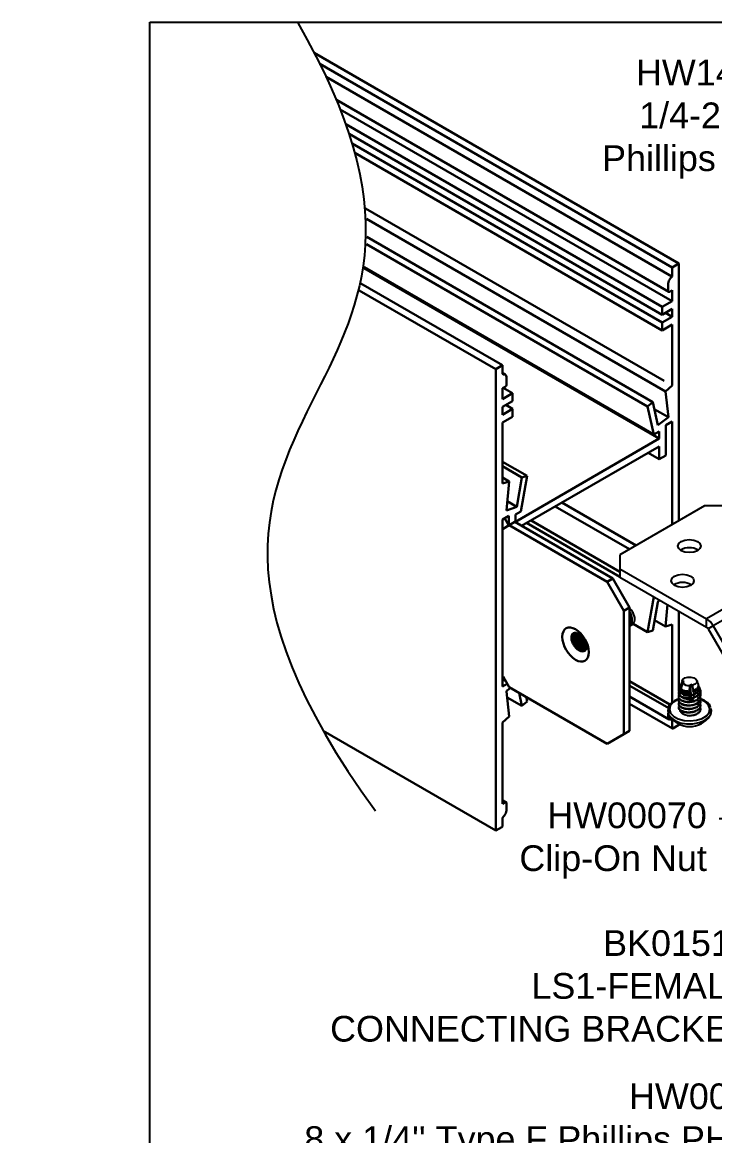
# Model space of a CAD drawing. Extents: x -0.9 to 11.7, y -14.6 to 0.
# Drawn here: x -0.93 to 4.13, y -8.15 to 0 of the extents above; entities that cross this region are included whole.
import ezdxf
from ezdxf import colors
from ezdxf.entities.mleader import LeaderData, LeaderLine
from ezdxf.math import Vec2, Vec3

# ---------------------------------------------------------------- set-up
doc = ezdxf.new("R2010")
doc.units = 0
doc.header["$LTSCALE"] = 0.5
doc.header["$MEASUREMENT"] = 0
for name, color, linetype in [('Brackets', 181, 'CONTINUOUS'), ('Dimension', 10, 'CONTINUOUS'), ('FAB DWG', 221, 'CONTINUOUS'), ('Hardware', 242, 'CONTINUOUS'), ('Housing', 150, 'CONTINUOUS'), ('Mounting', 4, 'CONTINUOUS')]:
    doc.layers.add(name, color=color, linetype=linetype)
doc.layers.add('Text-Unprinted', color=131, linetype='CONTINUOUS', plot=False)
doc.styles.get("Standard").update_dxf_attribs({"font": 'arial.ttf'})

msp = doc.modelspace()

# ---------------------------------------------------------------- linework, layer by layer
at = {"layer": 'Brackets', "lineweight": 30, "transparency": 16777216, "extrusion": (1.72083e-15, 0.816497, 0.57735)}
for p, q in [((2.6704, -3.6561), (3.3885, -4.0708)), ((2.6286, -3.6802), (3.3468, -4.0949)), ((3.3468, -4.0949), (3.3885, -4.0708)), ((3.3885, -4.0708), (3.51, -4.2812)), ((3.3468, -4.0949), (3.4683, -4.3053)), ((3.4683, -4.3053), (3.51, -4.2812)), ((3.4683, -4.3053), (3.4683, -5.2086)), ((3.51, -4.2812), (3.51, -5.1845)), ((2.5844, -4.7876), (2.5802, -4.7901)), ((2.6286, -4.8641), (2.5844, -4.7876)), ((3.3468, -5.2788), (2.6286, -4.8641)), ((3.4683, -5.2086), (3.3468, -5.2788)), ((3.4683, -5.2086), (3.51, -5.1845))]:
    msp.add_line(p, q, dxfattribs=at)
at = {"layer": 'Brackets', "lineweight": 30, "transparency": 16777216, "extrusion": (-2.03185e-17, -7.58296e-17, -1)}
for major_axis in [(-0.0685, 0.1186), (0.0685, -0.1186)]:
    msp.add_ellipse((3.1148, -4.5529), major_axis=major_axis, ratio=0.57735, start_param=-0.785398, end_param=2.356194, dxfattribs=at)
at = {"layer": 'Brackets', "lineweight": 30, "transparency": 16777216}
for centre, start_param, end_param in [((3.1621, -4.5255), -1.337844, -0.149433), ((3.2003, -4.5035), -2.071815, -1.069778)]:
    msp.add_ellipse(centre, major_axis=(0.035, -0.0606), ratio=0.57735, start_param=start_param, end_param=end_param, dxfattribs=at)
for points, knots in [([(3.119, -4.4675), (3.1146, -4.4666), (3.1105, -4.4665), (3.1014, -4.4682), (3.0962, -4.4708), (3.0884, -4.4804), (3.086, -4.4865), (3.0845, -4.4975), (3.0843, -4.5018), (3.0846, -4.5066)], [0.03865195, 0.03865195, 0.03865195, 0.03865195, 0.05589367, 0.05589367, 0.08007646, 0.08007646, 0.10173561, 0.10173561, 0.11305688, 0.11305688, 0.11305688, 0.11305688]), ([(3.096, -4.504), (3.0957, -4.501), (3.0957, -4.4983), (3.0959, -4.4893), (3.0972, -4.4837), (3.1021, -4.4744), (3.1057, -4.471), (3.1127, -4.468), (3.1156, -4.4675), (3.1186, -4.4674)], [0.26639296, 0.26639296, 0.26639296, 0.26639296, 0.27857492, 0.27857492, 0.31033347, 0.31033347, 0.34419533, 0.34419533, 0.36385138, 0.36385138, 0.36385138, 0.36385138]), ([(3.1207, -4.468), (3.1182, -4.4695), (3.1161, -4.4715), (3.1114, -4.4783), (3.1096, -4.484), (3.1089, -4.4932), (3.1088, -4.496), (3.109, -4.4989)], [0.29351595, 0.29351595, 0.29351595, 0.29351595, 0.29989359, 0.29989359, 0.31058282, 0.31058282, 0.31479322, 0.31479322, 0.31479322, 0.31479322]), ([(3.119, -4.4675), (3.1198, -4.4677), (3.1217, -4.4682), (3.1269, -4.4706), (3.1301, -4.4724), (3.1375, -4.4776), (3.1418, -4.481), (3.1508, -4.4896), (3.1555, -4.4949), (3.1648, -4.5068), (3.1693, -4.5136), (3.1773, -4.5278), (3.1809, -4.5352), (3.1864, -4.5496), (3.1885, -4.5566), (3.1911, -4.5689), (3.1918, -4.5744), (3.192, -4.5798), (3.192, -4.5806), (3.192, -4.5814)], [4.401807, 4.401807, 4.401807, 4.401807, 4.610394, 4.610394, 4.813571, 4.813571, 5.030721, 5.030721, 5.264839, 5.264839, 5.511431, 5.511431, 5.762229, 5.762229, 6.007607, 6.007607, 6.238668, 6.238668, 6.283185, 6.283185, 6.283185, 6.283185]), ([(3.1216, -4.4917), (3.1213, -4.4864), (3.1217, -4.4815), (3.1233, -4.4745), (3.1242, -4.4721), (3.1253, -4.4699)], [0.58299217, 0.58299217, 0.58299217, 0.58299217, 0.60332517, 0.60332517, 0.61595969, 0.61595969, 0.61595969, 0.61595969]), ([(3.1318, -4.4736), (3.1317, -4.4743), (3.1316, -4.475), (3.1311, -4.479), (3.1309, -4.4825), (3.1312, -4.4862)], [0.35323666, 0.35323666, 0.35323666, 0.35323666, 0.35635921, 0.35635921, 0.37061103, 0.37061103, 0.37061103, 0.37061103]), ([(3.0846, -4.5066), (3.0848, -4.5103), (3.0853, -4.5142), (3.088, -4.5271), (3.0912, -4.5362), (3.0997, -4.5534), (3.1051, -4.5622), (3.1182, -4.5783), (3.1252, -4.5849), (3.1393, -4.5951), (3.1468, -4.5992), (3.1618, -4.6034), (3.1687, -4.6036), (3.1805, -4.6007), (3.1858, -4.5977), (3.1904, -4.5923), (3.1906, -4.5921), (3.1908, -4.5919)], [0.11305688, 0.11305688, 0.11305688, 0.11305688, 0.1217089, 0.1217089, 0.13975364, 0.13975364, 0.15645386, 0.15645386, 0.1716941, 0.1716941, 0.18587802, 0.18587802, 0.19898051, 0.19898051, 0.21119762, 0.21119762, 0.21171203, 0.21171203, 0.21171203, 0.21171203]), ([(3.1913, -4.5899), (3.1874, -4.592), (3.1831, -4.5932), (3.1726, -4.5939), (3.1664, -4.5929), (3.1536, -4.5882), (3.1471, -4.5845), (3.1344, -4.5751), (3.1283, -4.5693), (3.117, -4.556), (3.1121, -4.5485), (3.1039, -4.5332), (3.1007, -4.5255), (3.0972, -4.5129), (3.0964, -4.5082), (3.096, -4.504)], [0.0982661, 0.0982661, 0.0982661, 0.0982661, 0.1189493, 0.1189493, 0.1441572, 0.1441572, 0.1696395, 0.1696395, 0.1954074, 0.1954074, 0.2221503, 0.2221503, 0.2485381, 0.2485381, 0.266393, 0.266393, 0.266393, 0.266393]), ([(3.109, -4.4989), (3.1093, -4.5027), (3.1099, -4.5068), (3.1127, -4.5189), (3.1158, -4.5272), (3.1223, -4.5397), (3.1248, -4.544), (3.1303, -4.552), (3.1331, -4.5557), (3.1362, -4.5592)], [0.31479322, 0.31479322, 0.31479322, 0.31479322, 0.32045599, 0.32045599, 0.33113607, 0.33113607, 0.33697009, 0.33697009, 0.34231083, 0.34231083, 0.34231083, 0.34231083]), ([(3.192, -4.5795), (3.1885, -4.5789), (3.185, -4.5779), (3.1745, -4.5737), (3.1676, -4.5694), (3.1543, -4.5584), (3.1481, -4.5518), (3.1373, -4.5371), (3.1327, -4.5291), (3.1257, -4.513), (3.1233, -4.505), (3.1219, -4.4955), (3.1217, -4.4936), (3.1216, -4.4917)], [0.4522552, 0.4522552, 0.4522552, 0.4522552, 0.4664686, 0.4664686, 0.4939308, 0.4939308, 0.5212155, 0.5212155, 0.5486422, 0.5486422, 0.5759336, 0.5759336, 0.5829922, 0.5829922, 0.5829922, 0.5829922]), ([(3.1312, -4.4862), (3.1314, -4.4896), (3.1319, -4.4931), (3.1343, -4.5045), (3.1372, -4.5127), (3.1451, -4.5287), (3.15, -4.5364), (3.1615, -4.5505), (3.168, -4.5567), (3.1802, -4.5657), (3.1858, -4.5689), (3.1913, -4.5711)], [0.370611, 0.370611, 0.370611, 0.370611, 0.3834609, 0.3834609, 0.411155, 0.411155, 0.4382411, 0.4382411, 0.4659552, 0.4659552, 0.4879626, 0.4879626, 0.4879626, 0.4879626]), ([(3.1362, -4.5592), (3.1421, -4.566), (3.1488, -4.5719), (3.1624, -4.5811), (3.1693, -4.5844), (3.1815, -4.5874), (3.1868, -4.5877), (3.1917, -4.5869)], [0, 0, 0, 0, 0.02756363, 0.02756363, 0.05479452, 0.05479452, 0.07734728, 0.07734728, 0.07734728, 0.07734728]), ([(3.1878, -4.5548), (3.1856, -4.5532), (3.1834, -4.5514), (3.1747, -4.5439), (3.1687, -4.5372), (3.1581, -4.5222), (3.1536, -4.5141), (3.1471, -4.4982), (3.145, -4.4905), (3.1441, -4.4833)], [0.04601391, 0.04601391, 0.04601391, 0.04601391, 0.05503366, 0.05503366, 0.08231016, 0.08231016, 0.11002623, 0.11002623, 0.13646468, 0.13646468, 0.13646468, 0.13646468]), ([(3.192, -4.5814), (3.192, -4.5834), (3.1919, -4.5851), (3.1916, -4.5881), (3.1914, -4.5893), (3.191, -4.5911), (3.1908, -4.5917), (3.1906, -4.5923), (3.1906, -4.5924), (3.1906, -4.5924)], [0, 0, 0, 0, 0.109005, 0.109005, 0.2180101, 0.2180101, 0.3270151, 0.3270151, 0.3939186, 0.3939186, 0.3939186, 0.3939186])]:
    msp.add_open_spline(points, degree=3, knots=knots, dxfattribs=at)
for points, weights, knots in [([(3.15, -4.5998), (3.1498, -4.5997), (3.1497, -4.5997), (3.1243, -4.5866), (3.1059, -4.558), (3.0875, -4.5294), (3.0862, -4.5024), (3.0855, -4.4898), (3.089, -4.4806)], [0.999050116649, 0.999522057435, 1, 0.923879532511, 1, 0.923879532511, 1, 0.962916614435, 0.961964837893], [0.46661434, 0.46661434, 0.46661434, 0.46666667, 0.46666667, 0.475, 0.475, 0.48333333, 0.48333333, 0.48739306, 0.48739306, 0.48739306]), ([(3.1574, -4.5777), (3.1405, -4.5647), (3.128, -4.5452), (3.1123, -4.5207), (3.1089, -4.4966)], [0.967862127913, 0.946926223402, 1, 0.934149318957, 0.982231521851], [0.40252305, 0.40252305, 0.40252305, 0.40833333, 0.40833333, 0.41554238, 0.41554238, 0.41554238]), ([(3.1795, -4.5649), (3.1626, -4.5519), (3.1501, -4.5325), (3.1346, -4.5083), (3.1311, -4.4843)], [0.967862127931, 0.946926223379, 1, 0.934837155654, 0.981239476982], [0.33585638, 0.33585638, 0.33585638, 0.34166667, 0.34166667, 0.34880041, 0.34880041, 0.34880041])]:
    msp.add_rational_spline(points, weights, degree=2, knots=knots, dxfattribs=at)
at = {"layer": 'Dimension', "transparency": 16777216}
msp.add_open_spline([(1.0791, 0), (1.8849, -1.3869), (1.1855, -2.7781), (0.4862, -4.1693), (1.6501, -5.7708)], degree=3, knots=[0.08847, 0.08847, 0.08847, 0.08847, 1, 2, 2, 2, 2], dxfattribs=at)
at = {"layer": 'Hardware', "linetype": 'Continuous', "lineweight": 25, "transparency": 16777216, "extrusion": (1.72083e-15, 0.816497, 0.57735)}
for p, q in [((3.5105, -4.4191), (3.51, -4.4193)), ((3.53, -4.4078), (3.5298, -4.4079))]:
    msp.add_line(p, q, dxfattribs=at)
at = {"layer": 'Hardware', "linetype": 'Continuous', "lineweight": 25, "transparency": 16777216}
for p, q in [((3.8771, -4.8716), (3.8736, -4.8816)), ((3.8783, -4.8664), (3.8749, -4.8761)), ((3.8791, -4.8667), (3.8771, -4.8716)), ((3.8952, -4.8207), (3.8812, -4.8603)), ((3.8812, -4.8603), (3.8846, -4.8633)), ((3.8963, -4.8156), (3.8823, -4.8551)), ((3.8881, -4.8776), (3.8999, -4.8346)), ((3.9096, -4.8263), (3.8952, -4.8207)), ((3.8999, -4.8346), (3.9096, -4.8263)), ((3.9477, -4.8533), (3.9459, -4.8957)), ((3.9574, -4.8451), (3.9477, -4.8533)), ((3.9615, -4.9594), (3.9574, -4.8451)), ((3.9717, -4.8507), (3.9574, -4.8451)), ((3.9777, -4.8901), (3.9717, -4.8507)), ((4.0135, -4.8448), (4.0031, -4.8156)), ((4.0036, -4.8812), (4.0063, -4.8838)), ((4.0129, -4.8614), (4.0039, -4.8748)), ((4.0148, -4.8625), (4.0148, -4.8524)), ((4.0203, -4.8642), (4.0152, -4.8499)), ((4.0278, -4.8852), (4.0256, -4.8791)), ((3.8677, -4.9295), (3.8677, -4.9327)), ((3.8677, -4.955), (3.8677, -4.9582)), ((3.8759, -4.9228), (3.8882, -4.9324)), ((3.8815, -4.9017), (3.8848, -4.8897)), ((3.9438, -4.9437), (3.9436, -4.9483)), ((3.9436, -4.9483), (3.9436, -4.9483)), ((3.9454, -4.9071), (3.9447, -4.922)), ((3.9482, -4.9018), (3.9454, -4.9071)), ((3.9459, -4.8957), (3.9471, -4.8955)), ((3.9615, -4.9594), (3.9476, -4.9713)), ((3.982, -4.9675), (3.9615, -4.9594)), ((3.9792, -4.9004), (3.9755, -4.897)), ((3.9765, -4.8903), (3.9777, -4.8901)), ((3.9815, -4.9158), (3.9792, -4.9004)), ((3.9853, -4.9415), (3.9846, -4.9362)), ((4.0036, -4.9068), (4.015, -4.9178)), ((4.0036, -4.9323), (4.0176, -4.9457)), ((4.0036, -4.9578), (4.0176, -4.9713)), ((4.0317, -4.9199), (4.0317, -4.9168)), ((4.0317, -4.9455), (4.0317, -4.9423)), ((4.0317, -4.971), (4.0317, -4.9678)), ((3.8677, -4.9806), (3.8677, -4.9837)), ((3.8677, -5.0061), (3.8677, -5.0093)), ((4.0036, -4.9833), (4.0176, -4.9968)), ((4.0317, -4.9965), (4.0317, -4.9933))]:
    msp.add_line(p, q, dxfattribs=at)
at = {"layer": 'Hardware', "linetype": 'Continuous', "lineweight": 25, "transparency": 16777216, "flags": 128}
for points in [[(3.8952, -4.8207), (3.9009, -4.8078), (3.9153, -4.7975), (3.9359, -4.7915), (3.9589, -4.7909), (3.9803, -4.7958), (3.9962, -4.8055), (4.0038, -4.818), (4.0017, -4.8313), (3.9904, -4.8428), (3.9717, -4.8507)], [(3.869, -4.9545), (3.8589, -4.9586), (3.8272, -4.9781), (3.8076, -5.0023), (3.8018, -5.0288), (3.8106, -5.0551), (3.8329, -5.0785), (3.8667, -5.0967), (3.9086, -5.1081), (3.9545, -5.1114), (4, -5.1064), (4.0405, -5.0935), (4.0722, -5.074), (4.0918, -5.0498), (4.0976, -5.0233), (4.0889, -4.997), (4.0665, -4.9736), (4.0327, -4.9554)], [(3.7943, -5.0211), (3.7906, -5.0351), (3.7943, -5.0624), (3.8118, -5.0879), (3.8415, -5.1093), (3.8809, -5.1247), (3.9263, -5.1327), (3.9739, -5.1327), (4.0193, -5.1245), (4.0585, -5.109), (4.088, -5.0875), (4.1053, -5.0619), (4.1087, -5.0346), (4.105, -5.0207)]]:
    msp.add_lwpolyline(points, dxfattribs=at)
at = {"layer": 'Hardware', "linetype": 'Continuous', "lineweight": 25, "transparency": 16777216}
for centre, radius, start, end in [((3.9447, -4.7904), 0.063, 224.56312, 272.69547), ((3.9925, -4.8524), 0.0223, 336.2735, 19.74247), ((3.9457, -4.8365), 0.1118, 239.08269, 268.91446), ((3.95, -4.8355), 0.1358, 268.99603, 283.64351), ((3.9497, -4.9725), 0.1806, 215.08306, 324.91694), ((3.9497, -4.9401), 0.1334, 262.58357, 289.58645)]:
    msp.add_arc(centre, radius, start, end, dxfattribs=at)
for centre, major_axis, ratio, start_param, end_param in [((3.489, -4.3368), (0.041, -0.071), 0.57735, 0, 0.049426), ((3.9497, -4.6297), (0.0345, 0.4644), 0.11879, 2.106865, 2.124296), ((3.9497, -4.6297), (0.0568, 0.413), 0.076924, 2.224563, 2.242331), ((3.9497, -4.6297), (0.0435, 0.5851), 0.11879, 2.061924, 2.068646), ((3.9497, -4.6297), (0.0716, 0.5203), 0.076924, 2.179959, 2.186779), ((3.9497, -4.6297), (-0.0516, 0.455), 0.087058, 2.184743, 2.202005), ((3.9497, -4.6297), (-0.0516, 0.455), 0.087058, 2.254986, 2.273088), ((3.9497, -4.6297), (-0.0516, 0.455), 0.087058, 2.328929, 2.348117), ((3.9497, -4.6297), (0.0345, 0.4644), 0.11879, 3.958698, 3.978337), ((3.9497, -4.6297), (0.0345, 0.4644), 0.11879, 4.035415, 4.053894), ((3.9497, -4.6297), (0.0345, 0.4644), 0.11879, 4.107927, 4.125516), ((3.9497, -4.6297), (0.0435, 0.5851), 0.11879, 4.105801, 4.111201), ((3.9497, -4.6297), (-0.0651, 0.5733), 0.087058, 2.197793, 2.199315)]:
    msp.add_ellipse(centre, major_axis=major_axis, ratio=ratio, start_param=start_param, end_param=end_param, dxfattribs=at)
for points, knots in [([(3.51, -4.2873), (3.5162, -4.2933), (3.522, -4.3004), (3.5297, -4.3125), (3.5321, -4.3168), (3.5386, -4.3301), (3.5419, -4.3393), (3.5462, -4.3588), (3.5468, -4.3679), (3.5455, -4.3823), (3.544, -4.3883), (3.5393, -4.3989), (3.536, -4.4033), (3.532, -4.4066)], [0.6311204, 0.6311204, 0.6311204, 0.6311204, 0.7921265, 0.7921265, 0.8755761, 0.8755761, 1.0459468, 1.0459468, 1.2386966, 1.2386966, 1.4068658, 1.4068658, 1.5792447, 1.5792447, 1.5792447, 1.5792447]), ([(3.8771, -4.8847), (3.8754, -4.8864), (3.87, -4.8914), (3.8688, -4.8972), (3.8679, -4.9011)], [0, 0, 0, 0, 0.3290711, 1, 1, 1, 1]), ([(3.8736, -4.8816), (3.8736, -4.8811), (3.8738, -4.8793), (3.8749, -4.8776), (3.8756, -4.8764)], [0, 0, 0, 0, 0.303953, 1, 1, 1, 1]), ([(3.8736, -4.8816), (3.8747, -4.8826), (3.8783, -4.8858), (3.8819, -4.8889), (3.8844, -4.891)], [0, 0, 0, 0, 0.311744, 1, 1, 1, 1]), ([(3.8846, -4.8703), (3.8832, -4.8705), (3.8807, -4.871), (3.8783, -4.8714), (3.8771, -4.8716)], [0, 0, 0, 0, 0.553329, 1, 1, 1, 1]), ([(3.8812, -4.8603), (3.8812, -4.8593), (3.8813, -4.8576), (3.8824, -4.856), (3.8828, -4.8553)], [0, 0, 0, 0, 0.597927, 1, 1, 1, 1]), ([(3.8848, -4.8897), (3.8853, -4.889), (3.8868, -4.8868), (3.8884, -4.8847), (3.8895, -4.8832)], [0, 0, 0, 0, 0.302927, 1, 1, 1, 1]), ([(3.9459, -4.8957), (3.9389, -4.8955), (3.9244, -4.8951), (3.905, -4.8896), (3.8934, -4.883), (3.889, -4.8785), (3.8881, -4.8776)], [0, 0, 0, 0, 0.2892147, 0.6028235, 0.9172916, 1, 1, 1, 1]), ([(3.8895, -4.8832), (3.8923, -4.886), (3.8981, -4.8918), (3.9126, -4.898), (3.9297, -4.9017), (3.9421, -4.9018), (3.9482, -4.9018)], [0, 0, 0, 0, 0.2476686, 0.5055225, 0.7576665, 1, 1, 1, 1]), ([(3.9755, -4.897), (3.9811, -4.8949), (3.9921, -4.8907), (3.9998, -4.8844), (4.0036, -4.8812)], [0, 0, 0, 0, 0.508709, 1, 1, 1, 1]), ([(4.0039, -4.8748), (3.9993, -4.8786), (3.9919, -4.8846), (3.9815, -4.8886), (3.9777, -4.8901)], [0, 0, 0, 0, 0.625129, 1, 1, 1, 1]), ([(3.9792, -4.9004), (3.9856, -4.8976), (3.9962, -4.893), (4.0034, -4.8864), (4.0063, -4.8838)], [0, 0, 0, 0, 0.6080917, 1, 1, 1, 1]), ([(4.0036, -4.8812), (4.0079, -4.8764), (4.0145, -4.8691), (4.0137, -4.8608), (4.0135, -4.858)], [0, 0, 0, 0, 0.662158, 1, 1, 1, 1]), ([(4.0063, -4.8838), (4.0096, -4.8795), (4.0163, -4.8708), (4.0185, -4.8586), (4.0153, -4.852), (4.0144, -4.8502)], [0, 0, 0, 0, 0.410283, 0.832713, 1, 1, 1, 1]), ([(4.0195, -4.8644), (4.0207, -4.8678), (4.0236, -4.8762), (4.0197, -4.8885), (4.013, -4.8961), (4.0102, -4.8992)], [0, 0, 0, 0, 0.283174, 0.705394, 1, 1, 1, 1]), ([(4.015, -4.9178), (4.0186, -4.9136), (4.0263, -4.9044), (4.0284, -4.8883), (4.0264, -4.8762), (4.0214, -4.8711), (4.0212, -4.8709)], [0, 0, 0, 0, 0.289061, 0.634043, 0.979457, 1, 1, 1, 1]), ([(4.0268, -4.8855), (4.028, -4.8886), (4.0314, -4.8972), (4.0277, -4.9108), (4.0199, -4.9197), (4.0165, -4.9236)], [0, 0, 0, 0, 0.240366, 0.662643, 1, 1, 1, 1]), ([(3.8694, -4.9522), (3.8619, -4.9547), (3.8411, -4.9615), (3.8159, -4.98), (3.7979, -4.9987), (3.7949, -5.0108), (3.7944, -5.013)], [0, 0, 0, 0, 0.2005884, 0.5597864, 0.9214503, 1, 1, 1, 1]), ([(3.8764, -4.912), (3.8738, -4.9149), (3.8662, -4.9228), (3.8674, -4.9379), (3.8794, -4.9539), (3.9004, -4.9647), (3.9244, -4.9702), (3.9399, -4.9704), (3.9475, -4.9706)], [0, 0, 0, 0, 0.111679, 0.314637, 0.509549, 0.710743, 0.858211, 1, 1, 1, 1]), ([(3.8824, -4.8986), (3.8803, -4.8989), (3.8769, -4.8995), (3.8721, -4.9003), (3.8693, -4.9008), (3.8679, -4.9011)], [0, 0, 0, 0, 0.417151, 0.708574, 1, 1, 1, 1]), ([(3.8679, -4.9045), (3.8693, -4.9058), (3.8721, -4.9083), (3.8765, -4.9121), (3.8794, -4.9145), (3.881, -4.9158)], [0, 0, 0, 0, 0.328016, 0.656035, 1, 1, 1, 1]), ([(3.8693, -4.9327), (3.869, -4.9355), (3.868, -4.9438), (3.8799, -4.9571), (3.9023, -4.969), (3.9328, -4.9746), (3.9655, -4.9733), (3.9964, -4.9647), (4.0106, -4.9541), (4.0176, -4.9489)], [0, 0, 0, 0, 0.076242, 0.227176, 0.382973, 0.53877, 0.689703, 0.846866, 1, 1, 1, 1]), ([(3.8693, -4.955), (3.869, -4.9578), (3.868, -4.9661), (3.8799, -4.9794), (3.9023, -4.9913), (3.9328, -4.997), (3.9655, -4.9956), (3.9964, -4.987), (4.0106, -4.9765), (4.0176, -4.9713)], [0, 0, 0, 0, 0.076242, 0.227176, 0.382973, 0.53877, 0.689703, 0.846866, 1, 1, 1, 1]), ([(3.8693, -4.9582), (3.869, -4.961), (3.868, -4.9693), (3.8799, -4.9826), (3.9023, -4.9945), (3.9328, -5.0002), (3.9655, -4.9988), (3.9964, -4.9902), (4.0106, -4.9797), (4.0176, -4.9744)], [0, 0, 0, 0, 0.076242, 0.227176, 0.382973, 0.53877, 0.689703, 0.846866, 1, 1, 1, 1]), ([(3.8757, -4.9257), (3.8792, -4.929), (3.8865, -4.9356), (3.9031, -4.9428), (3.9225, -4.9475), (3.9366, -4.948), (3.9436, -4.9483)], [0, 0, 0, 0, 0.247631, 0.504277, 0.756424, 1, 1, 1, 1]), ([(3.8759, -4.9228), (3.8769, -4.9214), (3.8789, -4.9186), (3.8829, -4.9131), (3.8859, -4.9091), (3.8878, -4.9064)], [0, 0, 0, 0, 0.252417, 0.504835, 1, 1, 1, 1]), ([(3.9447, -4.922), (3.9381, -4.9218), (3.9231, -4.9213), (3.9021, -4.9158), (3.8883, -4.9083), (3.8829, -4.9031), (3.8815, -4.9017)], [0, 0, 0, 0, 0.252713, 0.571095, 0.890838, 1, 1, 1, 1]), ([(3.8848, -4.8897), (3.887, -4.8917), (3.8933, -4.8972), (3.909, -4.9038), (3.9282, -4.9072), (3.9408, -4.9071), (3.9454, -4.9071)], [0, 0, 0, 0, 0.17859, 0.499536, 0.816877, 1, 1, 1, 1]), ([(3.8878, -4.9064), (3.8906, -4.9097), (3.8964, -4.9165), (3.9124, -4.9236), (3.9319, -4.9277), (3.946, -4.9272), (3.9528, -4.927)], [0, 0, 0, 0, 0.24779, 0.505775, 0.75792, 1, 1, 1, 1]), ([(3.8882, -4.9324), (3.8951, -4.9354), (3.9089, -4.9413), (3.9295, -4.9438), (3.9412, -4.9437), (3.9438, -4.9437)], [0, 0, 0, 0, 0.438042, 0.8761, 1, 1, 1, 1]), ([(3.894, -4.9381), (3.8946, -4.9388), (3.8983, -4.9435), (3.9126, -4.9492), (3.9342, -4.9536), (3.95, -4.9525), (3.9577, -4.952)], [0, 0, 0, 0, 0.064926, 0.38546, 0.698434, 1, 1, 1, 1]), ([(3.9436, -4.9483), (3.9446, -4.9481), (3.9468, -4.9478), (3.9511, -4.9471), (3.9543, -4.9463), (3.9565, -4.9458)], [0, 0, 0, 0, 0.249848, 0.499699, 1, 1, 1, 1]), ([(3.9528, -4.927), (3.9512, -4.93), (3.9487, -4.9345), (3.9457, -4.9401), (3.9443, -4.9427), (3.9438, -4.9437)], [0, 0, 0, 0, 0.541105, 0.811676, 1, 1, 1, 1]), ([(3.9447, -4.922), (3.9457, -4.9218), (3.948, -4.9215), (3.9503, -4.921), (3.9516, -4.9207)], [0, 0, 0, 0, 0.429588, 1, 1, 1, 1]), ([(3.9577, -4.952), (3.956, -4.9551), (3.9534, -4.9597), (3.95, -4.9659), (3.9483, -4.969), (3.9475, -4.9706)], [0, 0, 0, 0, 0.499961, 0.749977, 1, 1, 1, 1]), ([(3.9824, -4.9649), (3.9811, -4.9637), (3.9778, -4.9606), (3.9725, -4.9558), (3.9684, -4.9522), (3.9663, -4.9505)], [0, 0, 0, 0, 0.246446, 0.623126, 1, 1, 1, 1]), ([(3.9675, -4.9438), (3.9706, -4.9435), (3.9753, -4.9429), (3.9812, -4.9421), (3.984, -4.9417), (3.9853, -4.9415)], [0, 0, 0, 0, 0.51844, 0.777745, 1, 1, 1, 1]), ([(3.9711, -4.9238), (3.9776, -4.9216), (3.9904, -4.9174), (3.9992, -4.9103), (4.0036, -4.9068)], [0, 0, 0, 0, 0.50834, 1, 1, 1, 1]), ([(3.9846, -4.9362), (3.9839, -4.9356), (3.982, -4.9337), (3.9775, -4.9296), (3.9736, -4.9261), (3.9711, -4.9238)], [0, 0, 0, 0, 0.14554, 0.437363, 1, 1, 1, 1]), ([(3.9722, -4.9171), (3.9741, -4.9168), (3.9772, -4.9164), (3.9803, -4.916), (3.9815, -4.9158)], [0, 0, 0, 0, 0.609568, 1, 1, 1, 1]), ([(4.0102, -4.8992), (4.0057, -4.9029), (3.9977, -4.9095), (3.9864, -4.9139), (3.9815, -4.9158)], [0, 0, 0, 0, 0.56887, 1, 1, 1, 1]), ([(3.9824, -4.9649), (3.9894, -4.9623), (4.0032, -4.9574), (4.0128, -4.9496), (4.0176, -4.9457)], [0, 0, 0, 0, 0.508679, 1, 1, 1, 1]), ([(3.9846, -4.9362), (3.986, -4.9356), (3.9952, -4.9321), (4.0061, -4.9259), (4.0132, -4.9195), (4.015, -4.9178)], [0, 0, 0, 0, 0.115809, 0.765213, 1, 1, 1, 1]), ([(4.0165, -4.9236), (4.0108, -4.9282), (4.002, -4.9352), (3.9897, -4.9398), (3.9853, -4.9415)], [0, 0, 0, 0, 0.649225, 1, 1, 1, 1]), ([(4.0176, -4.9457), (4.0224, -4.9398), (4.0321, -4.9277), (4.0339, -4.9118), (4.0286, -4.9043), (4.0278, -4.9031)], [0, 0, 0, 0, 0.449384, 0.910592, 1, 1, 1, 1]), ([(4.0176, -4.9489), (4.023, -4.9429), (4.0314, -4.9338), (4.0304, -4.9235), (4.0301, -4.9199)], [0, 0, 0, 0, 0.654264, 1, 1, 1, 1]), ([(4.0176, -4.9713), (4.023, -4.9653), (4.0314, -4.9561), (4.0304, -4.9458), (4.0301, -4.9423)], [0, 0, 0, 0, 0.654264, 1, 1, 1, 1]), ([(4.0176, -4.9744), (4.023, -4.9685), (4.0314, -4.9593), (4.0304, -4.949), (4.0301, -4.9455)], [0, 0, 0, 0, 0.654264, 1, 1, 1, 1]), ([(4.0176, -4.9968), (4.023, -4.9908), (4.0314, -4.9817), (4.0304, -4.9713), (4.0301, -4.9678)], [0, 0, 0, 0, 0.654264, 1, 1, 1, 1]), ([(4.1046, -5.0126), (4.1022, -5.0067), (4.0962, -4.9919), (4.0744, -4.9722), (4.052, -4.9598), (4.036, -4.9532), (4.0315, -4.9518), (4.0284, -4.9509)], [0, 0, 0, 0, 0.215585, 0.546434, 0.880774, 0.919383, 1, 1, 1, 1]), ([(3.8693, -4.9806), (3.869, -4.9833), (3.868, -4.9916), (3.8799, -5.005), (3.9023, -5.0168), (3.9328, -5.0225), (3.9655, -5.0211), (3.9964, -5.0125), (4.0106, -5.002), (4.0176, -4.9968)], [0, 0, 0, 0, 0.076242, 0.227176, 0.382973, 0.53877, 0.689703, 0.846866, 1, 1, 1, 1]), ([(3.8693, -4.9837), (3.869, -4.9865), (3.868, -4.9948), (3.8799, -5.0082), (3.9023, -5.02), (3.9328, -5.0257), (3.9655, -5.0243), (3.9964, -5.0157), (4.0106, -5.0052), (4.0176, -5)], [0, 0, 0, 0, 0.076242, 0.227176, 0.382973, 0.53877, 0.689703, 0.846866, 1, 1, 1, 1]), ([(3.8693, -5.0061), (3.869, -5.0089), (3.868, -5.0172), (3.8799, -5.0305), (3.9023, -5.0423), (3.9328, -5.048), (3.9656, -5.0467), (3.9961, -5.0379), (4.0189, -5.023), (4.0312, -5.0071), (4.0304, -4.9968), (4.0301, -4.9933)], [0, 0, 0, 0, 0.061782, 0.184089, 0.310337, 0.436585, 0.558892, 0.686247, 0.810337, 0.934427, 1, 1, 1, 1]), ([(3.8693, -5.0093), (3.869, -5.012), (3.868, -5.0203), (3.8799, -5.0337), (3.9023, -5.0455), (3.9328, -5.0512), (3.9656, -5.0499), (3.9961, -5.041), (4.0189, -5.0262), (4.0312, -5.0103), (4.0304, -5), (4.0301, -4.9965)], [0, 0, 0, 0, 0.061782, 0.184089, 0.310337, 0.436585, 0.558892, 0.686247, 0.810337, 0.934427, 1, 1, 1, 1]), ([(3.9325, -5.0723), (3.9257, -5.0707), (3.9107, -5.0671), (3.8928, -5.0567), (3.8806, -5.0441), (3.88, -5.0351), (3.8797, -5.0311)], [0, 0, 0, 0, 0.232817, 0.510296, 0.787177, 1, 1, 1, 1]), ([(3.9325, -5.0723), (3.9433, -5.0724), (3.9651, -5.0726), (3.9961, -5.0633), (4.0189, -5.0485), (4.0312, -5.0326), (4.0304, -5.0224), (4.0301, -5.0188)], [0, 0, 0, 0, 0.222392, 0.4469, 0.665652, 0.884404, 1, 1, 1, 1]), ([(3.9944, -5.0657), (4.0027, -5.0611), (4.0192, -5.0521), (4.0312, -5.0358), (4.0304, -5.0256), (4.0301, -5.022)], [0, 0, 0, 0, 0.400573, 0.792757, 1, 1, 1, 1]), ([(4.0176, -5), (4.023, -4.994), (4.0314, -4.9848), (4.0304, -4.9745), (4.0301, -4.971)], [0, 0, 0, 0, 0.654264, 1, 1, 1, 1])]:
    msp.add_open_spline(points, degree=3, knots=knots, dxfattribs=at)
for points, weights, knots in [([(3.5247, -4.3422), (3.5221, -4.3312), (3.5169, -4.3207), (3.5138, -4.3144), (3.51, -4.3088)], [0.962017119831, 0.963655602837, 1, 0.978058880099, 0.968766467133], [0.86836863, 0.86836863, 0.86836863, 0.875, 0.875, 0.87900336, 0.87900336, 0.87900336]), ([(3.5105, -4.4191), (3.5288, -4.4085), (3.5302, -4.3799), (3.5316, -4.3514), (3.516, -4.3212), (3.5132, -4.3158), (3.51, -4.3107)], [1, 0.923879532511, 1, 0.923879532511, 1, 0.985508589743, 0.976534774902], [0.84722222, 0.84722222, 0.84722222, 0.86111111, 0.86111111, 0.875, 0.875, 0.87764409, 0.87764409, 0.87764409]), ([(3.51, -4.4192), (3.5262, -4.4079), (3.5275, -4.3815), (3.5288, -4.353), (3.5132, -4.3228), (3.5117, -4.3198), (3.51, -4.3169)], [0.990135932942, 0.929180756888, 1, 0.923879532511, 1, 0.991932849872, 0.985575592321], [0.73707837, 0.73707837, 0.73707837, 0.75, 0.75, 0.76388889, 0.76388889, 0.76536082, 0.76536082, 0.76536082]), ([(3.5192, -4.4118), (3.5249, -4.4107), (3.5298, -4.4079), (3.5309, -4.4073), (3.532, -4.4066)], [0.969226892416, 0.978593586387, 1, 0.99510734217, 0.990843637404], [0.843316423, 0.843316423, 0.843316423, 0.847222222, 0.847222222, 0.848114933, 0.848114933, 0.848114933])]:
    msp.add_rational_spline(points, weights, degree=2, knots=knots, dxfattribs=at)
at = {"layer": 'Housing', "lineweight": 30, "transparency": 16777216, "extrusion": (1.72083e-15, 0.816497, 0.57735)}
for p, q in [((3.8713, -1.7646), (1.2027, -0.2239)), ((3.8218, -1.7932), (1.244, -0.3049)), ((3.8206, -1.8602), (1.2896, -0.399)), ((3.7964, -1.9724), (1.3649, -0.5686)), ((3.8225, -2.0401), (1.3926, -0.6371)), ((3.7492, -2.0832), (1.4332, -0.7461)), ((3.7492, -2.1404), (1.4574, -0.8172)), ((3.7492, -2.1975), (1.4792, -0.8869)), ((3.7485, -2.2543), (1.4987, -0.9553)), ((3.7625, -2.6238), (1.5776, -1.3623)), ((3.7725, -2.7006), (1.5847, -1.4374)), ((3.6419, -2.8108), (1.5862, -1.6239)), ((3.6798, -2.7788), (1.5881, -1.5711)), ((3.6883, -3.0162), (1.5682, -1.7922)), ((3.8713, -1.7646), (3.8218, -1.7932)), ((3.8713, -3.647), (3.8713, -1.7646)), ((3.7278, -3.0465), (1.5671, -1.799)), ((3.8178, -1.8647), (3.8081, -1.8757)), ((3.8218, -1.7932), (3.8218, -1.8551)), ((2.5809, -2.5096), (1.5448, -1.9113)), ((3.7933, -1.9114), (3.7933, -1.9656)), ((2.5314, -2.5382), (1.5324, -1.9614)), ((3.8039, -1.9717), (3.8225, -1.961)), ((3.8225, -1.961), (3.8225, -2.0401)), ((3.8225, -2.0401), (3.7485, -2.0828)), ((3.7485, -2.0828), (3.7485, -2.14)), ((3.7485, -2.14), (3.8225, -2.0972)), ((3.8225, -2.0972), (3.8225, -2.1544)), ((3.8225, -2.1544), (3.7485, -2.1971)), ((3.7485, -2.1971), (3.7485, -2.2543)), ((3.8225, -2.1544), (3.773, -2.1258)), ((3.7485, -2.2543), (3.8225, -2.2115)), ((3.8225, -2.2115), (3.8225, -2.6584)), ((2.5809, -2.5096), (2.5314, -2.5382)), ((2.5809, -2.5715), (2.5809, -2.5096)), ((2.5314, -2.5382), (2.5314, -5.9143)), ((2.6017, -2.578), (2.5809, -2.566)), ((2.5946, -2.5763), (2.5849, -2.5765)), ((2.6094, -2.6491), (2.6094, -2.595)), ((2.5802, -2.6782), (2.5988, -2.6675)), ((2.5802, -2.7573), (2.5802, -2.6782)), ((2.6542, -2.7146), (2.5858, -2.675)), ((3.8225, -2.6584), (3.7725, -2.7006)), ((2.6542, -2.7146), (2.5802, -2.7573)), ((2.6542, -2.7717), (2.6542, -2.7146)), ((3.7725, -2.7006), (3.7939, -2.8891)), ((2.5802, -2.8145), (2.6542, -2.7717)), ((2.5802, -2.8716), (2.5802, -2.8145)), ((2.6542, -2.8289), (2.5802, -2.8716)), ((2.6542, -2.8289), (2.6047, -2.8003)), ((2.6542, -2.886), (2.6542, -2.8289)), ((3.6798, -2.7788), (3.6419, -2.8108)), ((3.6419, -2.8108), (3.6883, -3.0162)), ((3.7181, -2.9483), (3.6798, -2.7788)), ((3.7939, -2.8891), (3.6913, -2.8298)), ((2.5802, -2.9288), (2.6542, -2.886)), ((2.5802, -3.3757), (2.5802, -2.9288)), ((3.7939, -2.8891), (3.7181, -2.9483)), ((3.7765, -2.9483), (3.8225, -2.9217)), ((3.8225, -2.9217), (3.8225, -3.6751)), ((3.6883, -3.0162), (3.7278, -2.9934)), ((3.7278, -2.9934), (3.7278, -3.0465)), ((3.7765, -3.1694), (3.7765, -2.9483)), ((3.7278, -3.0465), (2.6749, -3.6545)), ((2.7198, -3.6847), (3.7278, -3.1028)), ((3.7278, -3.1975), (3.6457, -3.1502)), ((3.7278, -3.1028), (3.7278, -3.1975)), ((3.7278, -3.1975), (3.7765, -3.1694)), ((2.7608, -3.3195), (2.5802, -3.2152)), ((2.7229, -3.3313), (2.5802, -3.2489)), ((2.6302, -3.3601), (2.5802, -3.3312)), ((2.7229, -3.3313), (2.6846, -3.545)), ((2.7144, -3.5785), (2.7608, -3.3195)), ((2.7608, -3.3195), (2.7229, -3.3313)), ((2.6302, -3.3601), (2.5802, -3.3757)), ((2.6088, -3.5733), (2.6302, -3.3601)), ((2.6846, -3.545), (2.6088, -3.5733)), ((2.6846, -3.545), (2.6156, -3.5051)), ((2.6749, -3.6013), (2.7144, -3.5785)), ((3.5087, -3.8562), (2.9658, -3.5427)), ((3.5575, -3.828), (3.0145, -3.5146)), ((2.5802, -3.639), (2.6262, -3.6124)), ((2.5802, -4.8593), (2.5802, -3.639)), ((2.5962, -3.6297), (2.6262, -3.6817)), ((2.6262, -3.6124), (2.6262, -3.6817)), ((2.6286, -3.6802), (2.6704, -3.6561)), ((2.6749, -3.6545), (2.6749, -3.6013)), ((3.4392, -4.0576), (2.7566, -3.6635)), ((3.4392, -4.0202), (2.789, -3.6448)), ((2.5802, -3.6984), (2.5844, -3.7058)), ((2.5844, -3.7058), (2.6286, -3.6802)), ((3.6882, -4.2031), (3.6419, -4.4615)), ((3.7227, -4.2343), (3.7346, -4.2298)), ((3.6798, -4.4498), (3.717, -4.2419)), ((3.7886, -4.261), (3.7725, -4.4209)), ((3.8713, -4.8913), (3.8713, -4.3087)), ((3.7725, -4.4209), (3.6932, -4.3751)), ((3.6419, -4.4615), (3.5372, -4.4011)), ((3.6419, -4.4615), (3.6798, -4.4498)), ((3.7725, -4.4209), (3.8225, -4.4053)), ((3.8225, -4.4053), (3.8225, -4.9758)), ((2.6027, -4.8192), (2.5802, -4.8062)), ((2.6144, -4.8395), (2.5802, -4.8593)), ((2.6134, -4.8883), (2.6377, -4.8694)), ((3.8059, -4.9911), (3.51, -4.8203)), ((3.7964, -5.0194), (3.5131, -4.8558)), ((2.6302, -5.0804), (2.6093, -4.897)), ((2.7229, -5.0022), (2.6142, -4.9394)), ((2.7012, -4.906), (2.7229, -5.0022)), ((2.7608, -4.9703), (2.7531, -4.936)), ((3.801, -5.1009), (3.51, -4.9329)), ((3.8713, -4.9179), (3.8713, -4.9075)), ((2.7229, -5.0022), (2.7608, -4.9703)), ((3.8232, -5.1669), (3.51, -4.9861)), ((2.5802, -5.1226), (2.6302, -5.0804)), ((2.5802, -5.718), (2.5802, -5.1226)), ((3.7933, -5.0549), (3.7933, -5.084)), ((3.8081, -5.1026), (3.8178, -5.1024)), ((3.8218, -5.1075), (3.8218, -5.1637)), ((2.5314, -5.9143), (1.2683, -5.185)), ((3.8267, -5.1665), (3.8713, -5.1408)), ((3.8713, -5.1408), (3.8713, -5.1351)), ((2.6063, -5.7065), (2.5802, -5.6914)), ((2.5988, -5.7072), (2.5802, -5.6965)), ((2.5988, -5.7072), (2.5802, -5.718)), ((2.6094, -5.7675), (2.6094, -5.7134)), ((2.5809, -5.8801), (2.5809, -5.8239)), ((2.5849, -5.8142), (2.5946, -5.8033)), ((2.5314, -5.9143), (2.576, -5.8886))]:
    msp.add_line(p, q, dxfattribs=at)
at = {"layer": 'Housing', "lineweight": 30, "transparency": 16777216, "extrusion": (1.71978e-16, -3.51927e-17, -1)}
msp.add_ellipse((3.8147, -1.8592), major_axis=(-0.005, -0.00866), ratio=0.57735, start_param=-2.356194, end_param=-1.235161, dxfattribs=at)
at = {"layer": 'Housing', "lineweight": 30, "transparency": 16777216, "extrusion": (3.12481e-16, -1.80411e-16, -1)}
for centre, major_axis in [((3.8195, -1.8963), (0.0185, 0.032)), ((2.5832, -5.7826), (-0.0185, -0.032))]:
    msp.add_ellipse(centre, major_axis=major_axis, ratio=0.57735, start_param=-2.356215, end_param=-1.235161, dxfattribs=at)
at = {"layer": 'Housing', "lineweight": 30, "transparency": 16777216, "extrusion": (7.58296e-17, 2.03185e-17, -1)}
msp.add_ellipse((3.8039, -1.9595), major_axis=(-0.0075, -0.013), ratio=0.57735, start_param=-0.785418, end_param=0.785378, dxfattribs=at)
at = {"layer": 'Housing', "lineweight": 30, "transparency": 16777216, "extrusion": (1.68259e-16, -9.71445e-17, -1)}
msp.add_ellipse((2.588, -2.5674), major_axis=(-0.005, -0.00866), ratio=0.57735, start_param=-0.335635, end_param=0.785398, dxfattribs=at)
at = {"layer": 'Housing', "lineweight": 30, "transparency": 16777216, "extrusion": (2.77556e-17, 4.80741e-17, -1)}
for centre, major_axis in [((2.5832, -2.6101), (0.0185, 0.032)), ((3.8195, -5.0689), (-0.0185, -0.032))]:
    msp.add_ellipse(centre, major_axis=major_axis, ratio=0.57735, start_param=-0.335635, end_param=0.785418, dxfattribs=at)
at = {"layer": 'Housing', "lineweight": 30, "transparency": 16777216, "extrusion": (1.57104e-16, -2.83e-16, -1)}
msp.add_ellipse((2.5988, -2.6552), major_axis=(-0.0075, -0.013), ratio=0.57735, start_param=-2.356148, end_param=-0.785398, dxfattribs=at)
at = {"layer": 'Housing', "lineweight": 30, "transparency": 16777216, "extrusion": (2.88444e-16, -1.66533e-16, -1)}
msp.add_ellipse((3.7218, -4.2404), major_axis=(0.0035, 0.00606), ratio=0.57735, start_param=-2.129657, end_param=-0.610865, dxfattribs=at)
at = {"layer": 'Housing', "lineweight": 30, "transparency": 16777216, "extrusion": (4.43555e-17, -8.97074e-17, -1)}
msp.add_ellipse((2.6142, -4.8934), major_axis=(0.0035, 0.00606), ratio=0.57735, start_param=-2.478723, end_param=-0.959931, dxfattribs=at)
at = {"layer": 'Housing', "lineweight": 30, "transparency": 16777216, "extrusion": (1.88578e-16, -1.72974e-16, -1)}
msp.add_ellipse((3.8147, -5.1116), major_axis=(0.005, 0.00866), ratio=0.57735, start_param=-0.335635, end_param=0.785418, dxfattribs=at)
at = {"layer": 'Housing', "lineweight": 30, "transparency": 16777216, "extrusion": (4.0637e-17, -1.51659e-16, -1)}
msp.add_ellipse((3.8267, -5.1608), major_axis=(-0.0035, -0.00606), ratio=0.57735, start_param=-0.786196, end_param=0.785398, dxfattribs=at)
at = {"layer": 'Housing', "lineweight": 30, "transparency": 16777216, "extrusion": (1.47941e-16, -2.13149e-17, -1)}
msp.add_ellipse((2.5988, -5.7195), major_axis=(0.0075, 0.013), ratio=0.57735, start_param=-0.785418, end_param=-0.00002, dxfattribs=at)
at = {"layer": 'Housing', "lineweight": 30, "transparency": 16777216, "extrusion": (-1.23904e-16, 7.43708e-18, -1)}
msp.add_ellipse((2.5988, -5.7195), major_axis=(0.0075, 0.013), ratio=0.57735, start_param=-0.00002, end_param=0.785378, dxfattribs=at)
at = {"layer": 'Housing', "lineweight": 30, "transparency": 16777216, "extrusion": (2.36652e-16, -2.0073e-16, -1)}
msp.add_ellipse((2.588, -5.8198), major_axis=(0.005, 0.00866), ratio=0.57735, start_param=-2.356194, end_param=-1.235182, dxfattribs=at)
at = {"layer": 'Housing', "lineweight": 30, "transparency": 16777216, "extrusion": (0, 0, -1)}
msp.add_ellipse((2.576, -5.8829), major_axis=(-0.0035, -0.00606), ratio=0.57735, start_param=-2.356288, end_param=-0.784601, dxfattribs=at)
at = {"layer": 'Mounting', "linetype": 'Continuous', "transparency": 16777216}
for p, q in [((4.0579, -3.5392), (3.4392, -3.8963)), ((4.2347, -3.5392), (4.0579, -3.5392)), ((3.4392, -3.8963), (3.4392, -3.9984)), ((3.4392, -3.9984), (4.0733, -4.3643)), ((3.4392, -3.9984), (3.4392, -4.0594)), ((3.4392, -4.0594), (4.0733, -4.4253)), ((4.6011, -4.1399), (4.1225, -4.4162)), ((4.4126, -4.1685), (4.0733, -4.3643)), ((4.0733, -4.4253), (4.0733, -4.3643)), ((4.1225, -4.4162), (4.0851, -4.4378)), ((4.0851, -4.4378), (4.6143, -5.3545)), ((4.1225, -4.4162), (4.6517, -5.3329))]:
    msp.add_line(p, q, dxfattribs=at)
at = {"layer": 'Mounting', "linetype": 'Continuous', "transparency": 16777216, "flags": 128}
for points in [[(3.8887, -3.7987), (3.9156, -3.7883), (3.9474, -3.7847), (3.9792, -3.7883), (4.0061, -3.7987), (4.0241, -3.8142), (4.0304, -3.8326), (4.0241, -3.8509), (4.0061, -3.8664), (3.9792, -3.8768), (3.9474, -3.8805), (3.9156, -3.8768), (3.8887, -3.8664), (3.8707, -3.8509), (3.8644, -3.8326), (3.8707, -3.8142), (3.8887, -3.7987)], [(3.8392, -4.0527), (3.8661, -4.0424), (3.8979, -4.0387), (3.9297, -4.0424), (3.9566, -4.0527), (3.9746, -4.0683), (3.9809, -4.0866), (3.9746, -4.1049), (3.9566, -4.1205), (3.9297, -4.1309), (3.8979, -4.1345), (3.8661, -4.1309), (3.8392, -4.1205), (3.8212, -4.1049), (3.8149, -4.0866), (3.8212, -4.0683), (3.8392, -4.0527)]]:
    msp.add_lwpolyline(points, dxfattribs=at)
at = {"layer": 'Mounting', "linetype": 'Continuous', "transparency": 16777216}
for centre, radius, start, end in [((3.9474, -3.9627), 0.1184, 57.28331, 122.71669), ((3.8979, -4.2167), 0.1184, 57.28331, 122.71669), ((3.9983, -4.4847), 0.1418, 28.85488, 58.05058), ((4.0553, -4.4542), 0.0341, 28.85488, 58.05058)]:
    msp.add_arc(centre, radius, start, end, dxfattribs=at)
at = {"layer": 'Text-Unprinted', "ltscale": 0.5, "transparency": 16777216}
msp.add_lwpolyline([(0, 0), (11.6533, 0), (11.6533, -14.5512), (0, -14.5512)], close=True, dxfattribs=at)

# ---------------------------------------------------------------- leaders
at = {"layer": 'FAB DWG', "ltscale": 0.5, "transparency": 16777216}
ml = msp.add_multileader_mtext('Standard', dxfattribs=at)
ml.set_content('\\A1;HW14204-00 \\P1/4-20 X 3/4" Phillips TRUSS HD ', color=256)
ml.set_leader_properties()
ml.build(insert=Vec2(0, 0))
ml.multileader.update_dxf_attribs({"dogleg_length": 0.234, "arrow_head_size": 0.18})
ctx = ml.context
ctx.base_point, ctx.char_height, ctx.arrow_head_size, ctx.landing_gap_size, ctx.plane_origin = Vec3(2.801, -0.3937), 0.188, 0.18, 0.09, Vec3(8.4586, -0.3546)
ctx.text_align_type = 2
notes = []
notes.append((ctx, [(0, (1, 1, 0), (5.5542, -0.3937), (-1, 0), 0.36, [(0, [(4.8885, -3.8753)], 0, [])])]))
ctx.mtext.insert, ctx.mtext.rotation, ctx.mtext.width, ctx.mtext.alignment, ctx.mtext.flow_direction = Vec3(5.1042, -0.2736), 6.283185, 2.236333, 3, 5
ml = msp.add_multileader_mtext('Standard', dxfattribs=at)
ml.set_content('BK01515\\P{\\A1;LS1-FEMALE\\PCONNECTING BRACKET}', color=256)
ml.set_leader_properties()
ml.build(insert=Vec2(0, 0))
ml.multileader.update_dxf_attribs({"dogleg_length": 0.234, "arrow_head_size": 0.18})
ctx = ml.context
ctx.base_point, ctx.char_height, ctx.arrow_head_size, ctx.landing_gap_size, ctx.plane_origin = Vec3(1.2468, -6.7389), 0.188, 0.18, 0.09, Vec3(-6.8524, -9.5336)
ctx.text_align_type = 2
notes.append((ctx, [(1, (1, 1, 0), (4.8474, -6.7389), (-1, 0), 0.36, [(0, [(6.1987, -5.6829)], 0, [])])]))
ctx.mtext.insert, ctx.mtext.rotation, ctx.mtext.width, ctx.mtext.alignment, ctx.mtext.flow_direction = Vec3(4.3974, -6.6433), 6.283185, 5.009196, 3, 5
ml = msp.add_multileader_mtext('Standard', dxfattribs=at)
ml.set_content('HW00070\\PClip-On Nut', color=256)
ml.set_leader_properties()
ml.build(insert=Vec2(0, 0))
ml.multileader.update_dxf_attribs({"dogleg_length": 0.234, "arrow_head_size": 0.18})
ctx = ml.context
ctx.base_point, ctx.char_height, ctx.arrow_head_size, ctx.landing_gap_size, ctx.plane_origin = Vec3(2.6285, -5.8288), 0.188, 0.18, 0.09, Vec3(-11.759, -6.8162)
ctx.text_align_type = 2
notes.append((ctx, [(1, (1, 1, 0), (4.5254, -5.8288), (-1, 0), 0.36, [(0, [(4.786, -6.247)], 0, [])])]))
ctx.mtext.insert, ctx.mtext.rotation, ctx.mtext.width, ctx.mtext.alignment, ctx.mtext.flow_direction = Vec3(4.0754, -5.7087), 6.283185, 5.009196, 3, 5
ml = msp.add_multileader_mtext('Standard', dxfattribs=at)
ml.set_content("\\A1;HW00814-00 \\P8 x 1/4'' Type F Phillips PH Screw", color=256)
ml.set_leader_properties()
ml.build(insert=Vec2(0, 0))
ml.multileader.update_dxf_attribs({"dogleg_length": 0.2669, "arrow_head_size": 0.18})
ctx = ml.context
ctx.base_point, ctx.char_height, ctx.arrow_head_size, ctx.landing_gap_size, ctx.plane_origin = Vec3(1.8738, -7.8599), 0.188, 0.18, 0.09, Vec3(5.6197, -8.3381)
ctx.text_align_type = 2
notes.append((ctx, [(0, (1, 1, 0), (5.5037, -7.8599), (-1, 0), 0.36, [(0, [(6.3209, -6.141)], 0, [])])]))
ctx.mtext.insert, ctx.mtext.rotation, ctx.mtext.width, ctx.mtext.alignment, ctx.mtext.flow_direction = Vec3(5.0537, -7.7643), 6.283185, 3.752964, 3, 5
for ctx, leaders in notes:
    for number, flags, end, landing, length, lines in leaders:
        leader = LeaderData()
        leader.index, (leader.has_last_leader_line, leader.has_dogleg_vector, leader.attachment_direction) = number, flags
        leader.last_leader_point, leader.dogleg_vector, leader.dogleg_length = Vec3(end), Vec3(landing), length
        for number, points, colour, breaks in lines:
            line = LeaderLine()
            line.index, line.vertices, line.color, line.breaks = number, Vec3.list(points), colors.encode_raw_color(colour), breaks
            leader.lines.append(line)
        ctx.leaders.append(leader)

doc.saveas('drawing.dxf')
